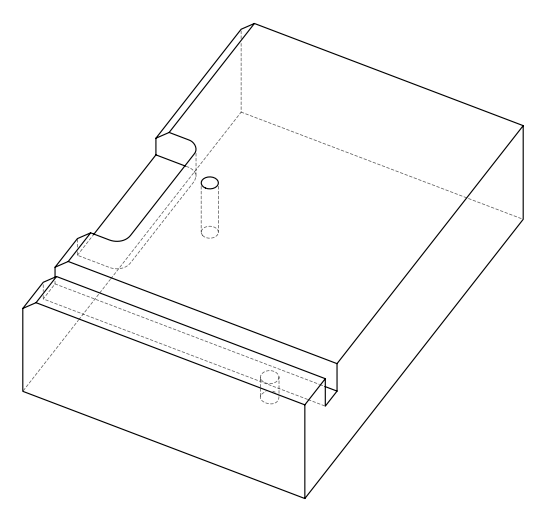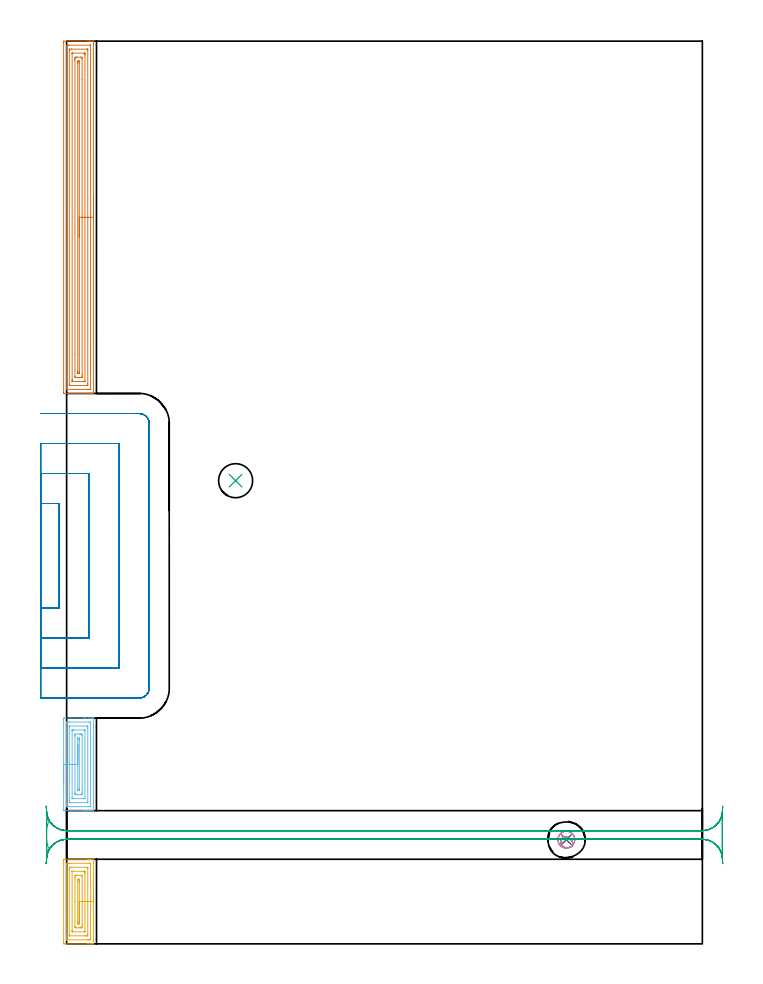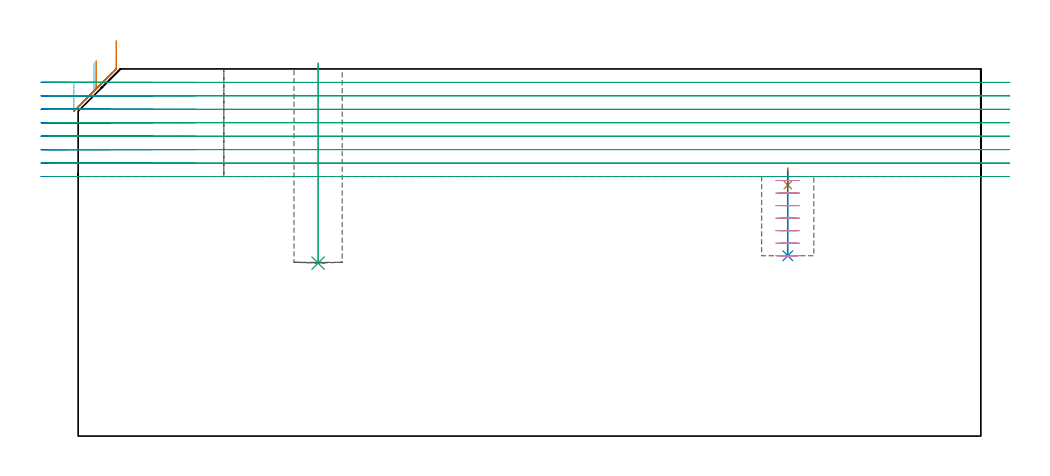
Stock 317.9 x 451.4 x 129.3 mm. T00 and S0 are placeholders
(PLAN: 9 operations, 5 tool changes, 46.9 min)
(1 SPOT_DRILL | STEP1POCKET | NXT0321_9005460120000 | 0.06 min | 4452 mm3)
(2 DRILL_BLIND_HOLE_INTO_CENTER | STEP1POCKET | NXT0301_128 | 0.13 min | 2839 mm3)
(3 INDEXABLE_INSERT_DRILL_BLIND_HOLE_FROM_SOLID | STEP1POCKET_1 | NXT0302_005 | 0.28 min | 15444 mm3)
(4 MILL_ROUGH_BLIND_HOLE_CONTOUR | STEP1POCKET | NXT0201_013 | Spiral | 1.31 min | 8761 mm3)
(5 AREA_MILL | FG_CHAMFER_SURFACE | UGT0205_001 | 2.25 min | 5494 mm3)
(6 AREA_MILL_1 | FG_CHAMFER_SURFACE_1 | UGT0205_001 | 2.44 min | 6736 mm3)
(7 AREA_MILL_2 | FG_CHAMFER_SURFACE_2 | UGT0205_001 | 8.67 min | 20350 mm3)
(8 MILL_SLOT | SLOT_PARTIAL_RECTANGULAR | UGT0201_094 | Follow Part, ap 5, ae 75% | 20.03 min | 310360 mm3)
(9 MILL_RECTANGULAR_SLOT | SLOT_RECTANGULAR | UGT0201_094 | Follow Part, ap 5, ae 75% | 11.69 min | 282537 mm3)
(TOOL NXT0321_9005460120000 | NC Spot Drill, 142deg, 12mm, Carbide, Uncoated | D12 PA142 FL30 Z2)
(TOOL NXT0301_128 | Carbide Drill 12mm [861.1-1200-036A1-GP GC34] | D12 PA150 FL37.4 Z2)
(TOOL NXT0302_005 | Index. Insert Drill 17mm [880-D1700L20-05] | D17 PA176 FL85 Z2)
(TOOL NXT0201_013 | ENDMILL 10mm | D10 FL30 Z4)
(TOOL UGT0205_001 | Chamfer Mill 20 x 3 x 45 deg. | D20 FL50 Z2)
(TOOL UGT0201_094 | End mill 20 mm | D20 FL38 Z4)
(OP 1 SPOT_DRILL)
G17 G21 G94 G90
T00 M6
G54
G17 G0 G90 X249.9 Y52.1 S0 M3
G43 Z139.3 H0
G94 G81 G98 Z88.4 F250. R94.4
G80
M5
M2
(OP 2 DRILL_BLIND_HOLE_INTO_CENTER)
G17 G21 G94 G90
T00 M6
G54
G17 G0 G90 X249.9 Y52.1 S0 M3
G43 Z139.3 H1
G94 G81 G98 Z63.5 F250. R93.4
G80
M5
M2
(OP 3 INDEXABLE_INSERT_DRILL_BLIND_HOLE_FROM_SOLID)
G17 G21 G94 G90
T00 M6
G54
G17 G0 G90 X84.5 Y231.6 S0 M3
G43 Z139.3 H1
G94 G81 G98 Z60.9 F250. R131.3
G80
M5
M2
(OP 4 MILL_ROUGH_BLIND_HOLE_CONTOUR)
G17 G21 G94 G90
T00 M6
G54
G17 G0 G90 X249.9 Y52.1 S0 M3
G43 Z139.3 H0
Z89.986
G94 G3 X250.216 Y53.332 R0.656 F250.
X248.06 Y53.112 R1.908
X247.795 Y49.154 R2.77
X252.15 Y48.554 R3.402
X253.446 Y54.35 R4.2
X252.15 Y48.554 R-4.2
X252.798 Y51.452 R2.1
X249.9 Y52.1 R2.1
G0 Z85.571
G3 X250.216 Y53.332 R0.656
X248.06 Y53.112 R1.908
X247.795 Y49.154 R2.77
X252.15 Y48.554 R3.402
X253.446 Y54.35 R4.2
X252.15 Y48.554 R-4.2
X252.798 Y51.452 R2.1
X249.9 Y52.1 R2.1
G0 Z81.157
G3 X250.216 Y53.332 R0.656
X248.06 Y53.112 R1.908
X247.795 Y49.154 R2.77
X252.15 Y48.554 R3.402
X253.446 Y54.35 R4.2
X252.15 Y48.554 R-4.2
X252.798 Y51.452 R2.1
X249.9 Y52.1 R2.1
G0 Z76.743
G3 X250.216 Y53.332 R0.656
X248.06 Y53.112 R1.908
X247.795 Y49.154 R2.77
X252.15 Y48.554 R3.402
X253.446 Y54.35 R4.2
X252.15 Y48.554 R-4.2
X252.798 Y51.452 R2.1
X249.9 Y52.1 R2.1
G0 Z72.329
G3 X250.216 Y53.332 R0.656
X248.06 Y53.112 R1.908
X247.795 Y49.154 R2.77
X252.15 Y48.554 R3.402
X253.446 Y54.35 R4.2
X252.15 Y48.554 R-4.2
X252.798 Y51.452 R2.1
X249.9 Y52.1 R2.1
G0 Z67.914
G3 X250.216 Y53.332 R0.656
X248.06 Y53.112 R1.908
X247.795 Y49.154 R2.77
X252.15 Y48.554 R3.402
X253.446 Y54.35 R4.2
X252.15 Y48.554 R-4.2
X252.798 Y51.452 R2.1
X249.9 Y52.1 R2.1
G0 Z63.5
G3 X250.216 Y53.332 R0.656
X248.06 Y53.112 R1.908
X247.795 Y49.154 R2.77
X252.15 Y48.554 R3.402
X253.446 Y54.35 R4.2
X252.15 Y48.554 R-4.2
X252.798 Y51.452 R2.1
X249.9 Y52.1 R2.1
G0 Z139.3
M5
M2
(OP 5 AREA_MILL)
G17 G21 G94 G90
T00 M6
G54
G17 G0 G90 X13.4 Y31.15 S1061 M3
G43 Z139.3 H0
G94 G1 Y31.112 Z138.428 F250.
Y30.998 Z137.563
Y30.809 Z136.712
Y30.547 Z135.88
Y30.213 Z135.074
Y29.81 Z134.3
Y29.342 Z133.564
Y28.81 Z132.872
Y28.221 Z132.229
Y27.578 Z131.639
Y26.886 Z131.108
Y26.15 Z130.64
Y25.376 Z130.237
Y24.57 Z129.903
Y23.738 Z129.641
Y22.887 Z129.452
Y22.022 Z129.338
Y21.15 Z129.3
Y0.166
X13.394 Y0.01 Z129.293
X13.09 Y0. Z128.989
X12.756 Z128.656
X12.103 Z127.998
X10.898 Z126.795
X10.345 Z126.239
X-0.806 Z115.091
X-1.082 Y0.001 Z114.815
X-1.292 Y0.004 Z114.605
X-1.492 Y0.01 Z114.405
X-1.496 Y0.192 Z114.402
X-1.499 Y0.612 Z114.401
Y41.688
X-1.496 Y42.108 Z114.402
X-1.492 Y42.29 Z114.406
X-1.082 Y42.295 Z114.815
X-0.48 Y42.3 Z115.418
X10.345 Z126.239
X10.898 Z126.795
X11.224 Z127.12
X11.777 Z127.673
X12.103 Z127.998
X13.09 Z128.99
X13.394 Y42.29 Z129.293
X13.4 Y42.134 Z129.3
Y21.15
X11.986 Z127.886
X11.985 Y2.518 Z127.885
X11.984 Y2.398 Z127.884
X11.979 Y2.021 Z127.879
X11.61 Y2.006 Z127.51
X11.224 Y2.002 Z127.124
X10.737 Y2. Z126.637
X10.345 Z126.245
X0.189 Z116.089
X-0.005 Y2.002 Z115.895
X-0.035 Y2.004 Z115.865
X-0.065 Y2.01 Z115.835
X-0.079 Y2.016 Z115.821
X-0.08 Y2.039 Z115.82
X-0.085 Y2.278 Z115.815
X-0.086 Y12.101 Z115.814
X-0.085 Y39.782 Z115.815
X-0.084 Y39.902 Z115.816
X-0.079 Y40.279 Z115.821
X0.29 Y40.294 Z116.19
X0.676 Y40.298 Z116.576
X1.163 Y40.3 Z117.063
X1.555 Z117.455
X11.711 Z127.611
X11.904 Y40.298 Z127.804
X11.935 Y40.296 Z127.835
X11.965 Y40.29 Z127.865
X11.979 Y40.284 Z127.879
X11.98 Y40.261 Z127.88
X11.985 Y40.022 Z127.885
X11.986 Y30.139 Z127.886
Y21.15
X10.572 Z126.472
X10.571 Y4.847 Z126.471
X10.569 Y4.184 Z126.469
X10.567 Y4.07 Z126.467
X10.565 Y4.02 Z126.465
X10.518 Y4.008 Z126.418
X10.345 Y4.004 Z126.245
X9.647 Y4. Z125.547
X9.466 Z125.366
X1.736 Z117.636
X1.555 Y4.003 Z117.455
X1.374 Y4.01 Z117.274
X1.335 Y4.015 Z117.235
X1.332 Y4.047 Z117.232
X1.33 Y4.107 Z117.23
X1.329 Y4.184 Z117.229
X1.328 Y4.414 Z117.228
X1.329 Y37.453 Z117.229
X1.331 Y38.116 Z117.231
X1.333 Y38.23 Z117.233
X1.335 Y38.28 Z117.235
X1.382 Y38.292 Z117.282
X1.555 Y38.296 Z117.455
X2.253 Y38.3 Z118.153
X2.434 Z118.334
X10.164 Z126.064
X10.345 Y38.297 Z126.245
X10.526 Y38.29 Z126.426
X10.565 Y38.285 Z126.465
X10.568 Y38.253 Z126.468
X10.57 Y38.193 Z126.47
X10.571 Y38.116 Z126.471
Y37.886
X10.572 Y21.15 Z126.472
X9.157 Z125.057
Y6.284
X9.155 Y6.091 Z125.055
X9.152 Y6.022 Z125.052
X9.15 Y6.01 Z125.05
X9.143 Y6.007 Z125.043
X9.118 Y6.003 Z125.018
X9.012 Y6.001 Z124.912
X3.283 Y6. Z119.183
X2.887 Y6.006 Z118.787
X2.789 Y6.01 Z118.689
X2.749 Y6.014 Z118.649
X2.747 Y6.046 Z118.647
X2.745 Y6.132 Z118.645
X2.743 Y6.549 Z118.643
Y6.863
Y36.016
X2.745 Y36.209 Z118.645
X2.748 Y36.278 Z118.648
X2.75 Y36.29 Z118.65
X2.757 Y36.293 Z118.657
X2.782 Y36.297 Z118.682
X2.888 Y36.299 Z118.788
X8.617 Y36.3 Z124.517
X9.013 Y36.294 Z124.913
X9.111 Y36.29 Z125.011
X9.151 Y36.286 Z125.051
X9.153 Y36.254 Z125.053
X9.155 Y36.168 Z125.055
X9.157 Y35.751 Z125.057
Y35.437
Y21.15
X7.743 Z123.643
Y9.542
X7.742 Y8.649 Z123.642
X7.741 Y8.615 Z123.641
X7.708 Y8.01 Z123.608
X7.464 Y8.003 Z123.364
X6.829 Y8. Z122.729
X6.589 Z122.489
X4.829 Y8.001 Z120.729
X4.192 Y8.01 Z120.092
X4.159 Y8.649 Z120.059
X4.158 Y8.683 Z120.058
X4.157 Y21.15 Z120.057
Y32.758
X4.158 Y33.651 Z120.058
X4.159 Y33.685 Z120.059
X4.192 Y34.29 Z120.092
X4.436 Y34.297 Z120.336
X5.071 Y34.3 Z120.971
X5.311 Z121.211
X7.071 Y34.299 Z122.971
X7.708 Y34.29 Z123.608
X7.741 Y33.651 Z123.641
X7.742 Y33.617 Z123.642
X7.743 Y21.15 Z123.643
X6.329 Z122.229
Y10.943
X6.326 Y10.435 Z122.226
X6.322 Y10.056 Z122.222
X6.318 Y10.01 Z122.218
X6.271 Y10.006 Z122.171
X6.164 Y10.002 Z122.064
X5.95 Y10. Z121.85
X5.807 Z121.707
X5.693 Y10.002 Z121.593
X5.618 Y10.006 Z121.518
X5.579 Y10.01 Z121.479
X5.578 Y10.051 Z121.478
X5.573 Y10.435 Z121.473
X5.571 Y10.819 Z121.471
Y11.328
Y31.357
X5.574 Y31.865 Z121.474
X5.578 Y32.244 Z121.478
X5.582 Y32.29 Z121.482
X5.629 Y32.294 Z121.529
X5.736 Y32.298 Z121.636
X5.95 Y32.3 Z121.85
X6.093 Z121.993
X6.207 Y32.298 Z122.107
X6.282 Y32.294 Z122.182
X6.321 Y32.29 Z122.221
X6.322 Y32.249 Z122.222
X6.327 Y31.865 Z122.227
X6.329 Y31.481 Z122.229
Y30.972
Y21.15
Y20.278 Z122.267
Y19.414 Z122.381
Y18.562 Z122.57
Y17.73 Z122.832
Y16.924 Z123.166
Y16.15 Z123.569
Y15.414 Z124.037
Y14.722 Z124.568
Y14.079 Z125.158
Y13.49 Z125.801
Y12.959 Z126.493
Y12.49 Z127.229
Y12.087 Z128.003
Y11.753 Z128.809
Y11.491 Z129.641
Y11.302 Z130.492
Y11.188 Z131.357
Y11.15 Z132.229
G0 Z139.3
M5
M2
(OP 6 AREA_MILL_1)
G17 G21 G94 G90
T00 M6
G54
G17 G0 G90 X-1.5 Y79.75 S1061 M3
G43 Z139.3 H0
Z124.4
G94 G1 Y79.788 Z123.528 F250.
Y79.902 Z122.664
Y80.091 Z121.812
Y80.353 Z120.98
Y80.687 Z120.174
Y81.09 Z119.4
Y81.558 Z118.664
Y82.09 Z117.972
Y82.679 Z117.329
Y83.322 Z116.74
Y84.014 Z116.208
Y84.75 Z115.74
Y85.524 Z115.337
Y86.33 Z115.003
Y87.162 Z114.741
Y88.014 Z114.552
Y88.878 Z114.438
Y89.75 Z114.4
Y111.904
X-1.499 Y112.37 Z114.401
X-1.494 Y112.786 Z114.403
X-1.491 Y112.891 Z114.405
X-1.082 Y112.9 Z114.814
X8.587 Z124.481
X9.295 Z125.193
X9.466 Z125.364
X11.224 Z127.121
X11.567 Z127.466
X12.64 Z128.538
X12.982 Z128.88
X13.239 Y112.899 Z129.137
X13.394 Y112.89 Z129.292
X13.4 Y112.814 Z129.3
Y66.686
X13.394 Y66.61 Z129.292
X13.237 Y66.6 Z129.135
X11.567 Z127.465
X10.345 Z126.242
X9.295 Z125.193
X8.587 Z124.481
X-1.293 Z114.603
X-1.439 Y66.603 Z114.457
X-1.492 Y66.61 Z114.405
X-1.498 Y66.663 Z114.398
X-1.5 Y67.13 Z114.4
Y89.75
X-0.086 Z115.814
X-0.085 Y110.477 Z115.815
Y110.596
X-0.081 Y110.788 Z115.819
X-0.079 Y110.875 Z115.821
X0.073 Y110.89 Z115.973
X0.377 Y110.898 Z116.277
X0.676 Y110.899 Z116.576
X1.253 Y110.9 Z117.153
X11.224 Z127.124
X11.804 Y110.898 Z127.704
X11.922 Y110.893 Z127.822
X11.971 Y110.89 Z127.871
X11.98 Y110.72 Z127.88
X11.983 Y110.596 Z127.883
X11.986 Y109.828 Z127.886
Y109.709
X11.985 Y69.023 Z127.885
X11.984 Y68.904 Z127.884
X11.981 Y68.712 Z127.881
X11.979 Y68.625 Z127.879
X11.827 Y68.61 Z127.727
X11.523 Y68.602 Z127.423
X11.224 Y68.601 Z127.124
X10.646 Y68.6 Z126.546
X0.676 Z116.576
X0.096 Y68.602 Z115.996
X-0.022 Y68.607 Z115.878
X-0.071 Y68.61 Z115.829
X-0.08 Y68.78 Z115.82
X-0.083 Y68.904 Z115.817
X-0.086 Y69.672 Z115.814
Y69.791
Y89.75
X1.328 Z117.228
X1.329 Y108.163 Z117.229
X1.331 Y108.822 Z117.231
X1.333 Y108.877 Z117.233
X1.334 Y108.885 Z117.234
X1.349 Y108.89 Z117.249
X1.4 Y108.896 Z117.3
X1.478 Y108.9 Z117.378
X10.268 Z126.168
X10.345 Y108.898 Z126.245
X10.423 Y108.896 Z126.323
X10.565 Y108.888 Z126.465
X10.566 Y108.822 Z126.466
X10.569 Y108.595 Z126.469
X10.571 Y107.935 Z126.471
Y107.706
Y71.337
X10.569 Y70.678 Z126.469
X10.567 Y70.623 Z126.467
X10.566 Y70.615 Z126.466
X10.551 Y70.61 Z126.451
X10.5 Y70.604 Z126.4
X10.422 Y70.6 Z126.322
X1.632 Z117.532
X1.555 Y70.602 Z117.455
X1.477 Y70.604 Z117.377
X1.335 Y70.612 Z117.235
X1.333 Y70.678 Z117.233
X1.33 Y70.905 Z117.23
X1.329 Y71.565 Z117.229
X1.328 Y71.794 Z117.228
Y89.75
X2.743 Z118.643
Y106.736
X2.745 Y106.818 Z118.645
X2.747 Y106.868 Z118.647
X2.749 Y106.888 Z118.649
X2.764 Y106.89 Z118.664
X2.947 Y106.895 Z118.847
X3.313 Y106.899 Z119.213
X3.459 Y106.9 Z119.359
X8.734 Z124.634
X8.993 Y106.897 Z124.893
X9.123 Y106.892 Z125.023
X9.15 Y106.89 Z125.05
X9.152 Y106.871 Z125.052
X9.154 Y106.833 Z125.054
X9.157 Y106.473 Z125.057
Y72.764
X9.155 Y72.682 Z125.055
X9.153 Y72.632 Z125.053
X9.151 Y72.612 Z125.051
X9.136 Y72.61 Z125.036
X8.953 Y72.605 Z124.853
X8.587 Y72.601 Z124.487
X8.441 Y72.6 Z124.341
X3.166 Z119.066
X2.907 Y72.603 Z118.807
X2.777 Y72.608 Z118.677
X2.75 Y72.61 Z118.65
X2.748 Y72.629 Z118.648
X2.746 Y72.667 Z118.646
X2.743 Y73.027 Z118.643
Y89.75
X4.157 Z120.057
Y103.499
X4.158 Y104.386 Z120.058
X4.159 Y104.42 Z120.059
X4.192 Y104.89 Z120.092
X4.564 Y104.898 Z120.464
X6.32 Y104.9 Z122.22
X6.829 Z122.729
X7.201 Y104.899 Z123.101
X7.708 Y104.89 Z123.608
X7.741 Y104.386 Z123.641
X7.742 Y104.352 Z123.642
X7.743 Y76.001 Z123.643
X7.742 Y75.114 Z123.642
X7.741 Y75.08 Z123.641
X7.708 Y74.61 Z123.608
X7.336 Y74.602 Z123.236
X5.58 Y74.6 Z121.48
X5.071 Z120.971
X4.699 Y74.602 Z120.599
X4.192 Y74.61 Z120.092
X4.159 Y75.114 Z120.059
X4.158 Y75.148 Z120.058
X4.157 Y89.75 Z120.057
X5.571 Z121.471
Y102.107
X5.573 Y102.612 Z121.473
X5.576 Y102.803 Z121.476
X5.578 Y102.889 Z121.478
X5.67 Y102.895 Z121.57
X5.95 Y102.896 Z121.85
X6.235 Y102.892 Z122.135
X6.311 Y102.89 Z122.211
X6.322 Y102.84 Z122.222
X6.325 Y102.74 Z122.225
X6.327 Y102.612 Z122.227
X6.329 Y102.23 Z122.229
Y101.725
Y77.393
X6.326 Y76.888 Z122.226
X6.324 Y76.697 Z122.224
X6.322 Y76.611 Z122.222
X6.23 Y76.605 Z122.13
X5.95 Y76.604 Z121.85
X5.665 Y76.608 Z121.565
X5.589 Y76.61 Z121.489
X5.578 Y76.66 Z121.478
X5.575 Y76.76 Z121.475
X5.573 Y76.888 Z121.473
X5.571 Y77.27 Z121.471
Y77.775
Y89.75
Y90.622 Z121.509
Y91.486 Z121.623
Y92.338 Z121.812
Y93.17 Z122.074
Y93.976 Z122.408
Y94.75 Z122.811
Y95.486 Z123.28
Y96.178 Z123.811
Y96.821 Z124.4
Y97.41 Z125.043
Y97.942 Z125.735
Y98.41 Z126.471
Y98.813 Z127.245
Y99.147 Z128.051
Y99.409 Z128.883
Y99.598 Z129.735
Y99.712 Z130.6
Y99.75 Z131.471
G0 Z139.3
M5
M2
(OP 7 AREA_MILL_2)
G17 G21 G94 G90
T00 M6
G54
G17 G0 G90 X13.4 Y373.3 S1061 M3
G43 Z139.3 H0
G94 G1 Y373.262 Z138.428 F250.
Y373.148 Z137.563
Y372.959 Z136.712
Y372.697 Z135.88
Y372.363 Z135.074
Y371.96 Z134.3
Y371.491 Z133.564
Y370.96 Z132.872
Y370.371 Z132.229
Y369.728 Z131.64
Y369.036 Z131.108
Y368.3 Z130.64
Y367.526 Z130.237
Y366.72 Z129.903
Y365.888 Z129.641
Y365.036 Z129.452
Y364.172 Z129.338
Y363.3 Z129.3
Y275.363
X13.394 Y275.21 Z129.293
X13.094 Y275.2 Z128.994
X12.747 Z128.646
X12.103 Z127.998
X10.903 Z126.799
X10.345 Z126.239
X-0.804 Z115.094
X-1.082 Y275.201 Z114.815
X-1.292 Y275.204 Z114.605
X-1.492 Y275.21 Z114.405
X-1.496 Y275.39 Z114.403
X-1.499 Y275.81 Z114.401
X-1.5 Y276.234 Z114.4
Y450.79
X-1.495 Y451.264 Z114.403
X-1.492 Y451.39 Z114.406
X-1.361 Y451.4 Z114.536
X10.345 Z126.239
X10.903 Z126.799
X11.224 Z127.12
X11.782 Z127.678
X12.103 Z127.998
X13.095 Y451.399 Z128.995
X13.394 Y451.39 Z129.293
X13.4 Y451.237 Z129.3
Y363.3
X11.986 Z127.886
X11.985 Y277.715 Z127.885
X11.984 Y277.595 Z127.884
X11.979 Y277.218 Z127.879
X11.608 Y277.205 Z127.508
X11.224 Y277.202 Z127.124
X10.734 Y277.2 Z126.634
X0.186 Z116.086
X-0.005 Y277.201 Z115.895
X-0.035 Y277.204 Z115.865
X-0.065 Y277.21 Z115.835
X-0.079 Y277.215 Z115.821
X-0.08 Y277.238 Z115.82
X-0.085 Y277.475 Z115.815
X-0.086 Y283.669 Z115.814
X-0.085 Y448.885 Z115.815
X-0.084 Y449.005 Z115.816
X-0.079 Y449.382 Z115.821
X0.292 Y449.395 Z116.192
X0.676 Y449.398 Z116.576
X1.166 Y449.4 Z117.066
X11.714 Z127.614
X11.905 Y449.398 Z127.805
X11.935 Y449.396 Z127.835
X11.965 Y449.39 Z127.865
X11.979 Y449.385 Z127.879
X11.98 Y449.362 Z127.88
X11.985 Y449.125 Z127.885
X11.986 Y442.923 Z127.886
Y363.3
X10.572 Z126.472
X10.571 Y280.044 Z126.471
X10.569 Y279.381 Z126.469
X10.567 Y279.266 Z126.467
X10.565 Y279.217 Z126.465
X10.515 Y279.208 Z126.415
X10.345 Y279.204 Z126.245
X9.644 Y279.2 Z125.544
X9.466 Z125.366
X1.732 Y279.201 Z117.632
X1.555 Y279.203 Z117.455
X1.377 Y279.209 Z117.277
X1.335 Y279.212 Z117.235
X1.333 Y279.244 Z117.233
X1.33 Y279.304 Z117.23
X1.329 Y279.381 Z117.229
X1.328 Y279.611 Z117.228
X1.329 Y446.556 Z117.229
X1.331 Y447.219 Z117.231
X1.333 Y447.334 Z117.233
X1.335 Y447.383 Z117.235
X1.385 Y447.392 Z117.285
X1.555 Y447.396 Z117.455
X2.256 Y447.4 Z118.156
X2.434 Z118.334
X10.168 Y447.399 Z126.068
X10.345 Y447.397 Z126.245
X10.523 Y447.391 Z126.423
X10.565 Y447.388 Z126.465
X10.567 Y447.356 Z126.467
X10.57 Y447.296 Z126.47
X10.571 Y447.219 Z126.471
Y446.989
X10.572 Y363.3 Z126.472
X9.157 Z125.057
Y281.481
X9.155 Y281.287 Z125.055
X9.151 Y281.219 Z125.051
X9.149 Y281.21 Z125.049
X9.141 Y281.206 Z125.041
X9.116 Y281.203 Z125.016
X9.01 Y281.201 Z124.91
X3.28 Y281.2 Z119.18
X2.889 Y281.204 Z118.789
X2.791 Y281.207 Z118.691
X2.749 Y281.211 Z118.649
X2.747 Y281.243 Z118.647
X2.745 Y281.33 Z118.645
X2.743 Y281.745 Z118.643
Y282.059
Y445.119
X2.745 Y445.313 Z118.645
X2.749 Y445.381 Z118.649
X2.751 Y445.39 Z118.651
X2.759 Y445.394 Z118.659
X2.784 Y445.397 Z118.684
X2.89 Y445.399 Z118.79
X8.62 Y445.4 Z124.52
X9.011 Y445.396 Z124.911
X9.109 Y445.392 Z125.009
X9.151 Y445.389 Z125.051
X9.152 Y445.357 Z125.052
X9.155 Y445.27 Z125.055
X9.157 Y444.855 Z125.057
Y444.541
Y363.3
X7.743 Z123.643
Y284.737
X7.742 Y283.845 Z123.642
X7.741 Y283.811 Z123.641
X7.708 Y283.21 Z123.608
X7.46 Y283.203 Z123.36
X6.829 Y283.2 Z122.729
X6.585 Z122.485
X4.825 Y283.201 Z120.725
X4.192 Y283.21 Z120.092
X4.159 Y283.845 Z120.059
X4.158 Y283.879 Z120.058
X4.157 Y294.558 Z120.057
Y441.863
X4.158 Y442.755 Z120.058
X4.159 Y442.789 Z120.059
X4.192 Y443.39 Z120.092
X4.44 Y443.397 Z120.34
X5.071 Y443.4 Z120.971
X5.315 Z121.215
X7.075 Y443.399 Z122.975
X7.708 Y443.39 Z123.608
X7.741 Y442.755 Z123.641
X7.742 Y442.721 Z123.642
X7.743 Y432.042 Z123.643
Y363.3
X6.329 Z122.229
Y286.138
X6.327 Y285.63 Z122.227
X6.323 Y285.251 Z122.223
X6.315 Y285.21 Z122.215
X6.267 Y285.205 Z122.167
X6.162 Y285.202 Z122.062
X5.95 Y285.2 Z121.85
X5.809 Z121.709
X5.696 Y285.201 Z121.596
X5.621 Y285.205 Z121.521
X5.582 Y285.21 Z121.482
X5.578 Y285.247 Z121.478
X5.573 Y285.63 Z121.473
X5.571 Y286.015 Z121.471
Y440.462
X5.573 Y440.97 Z121.473
X5.577 Y441.348 Z121.477
X5.585 Y441.39 Z121.485
X5.633 Y441.395 Z121.533
X5.738 Y441.398 Z121.638
X5.95 Y441.4 Z121.85
X6.091 Z121.991
X6.204 Y441.399 Z122.104
X6.279 Y441.395 Z122.179
X6.318 Y441.39 Z122.218
X6.322 Y441.353 Z122.222
X6.327 Y440.97 Z122.227
X6.329 Y440.585 Z122.229
Y363.3
Y362.428 Z122.267
Y361.563 Z122.381
Y360.712 Z122.57
Y359.88 Z122.832
Y359.074 Z123.166
Y358.3 Z123.569
Y357.564 Z124.037
Y356.872 Z124.568
Y356.229 Z125.158
Y355.64 Z125.801
Y355.108 Z126.493
Y354.64 Z127.229
Y354.237 Z128.003
Y353.903 Z128.809
Y353.641 Z129.641
Y353.452 Z130.492
Y353.338 Z131.357
Y353.3 Z132.229
G0 Z139.3
M5
M2
(OP 8 MILL_SLOT)
G17 G21 G94 G90
T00 M6
G54
G17 G0 G90 X-13. Y167.9 S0 M3
G43 Z139.3 H0
Z124.562
G94 G1 X-10. F250.
X-3.7 F500.
Y220.2
X-10.
X-13. F250.
Y152.9
X-10.
X11.3 F500.
Y235.2
X-10.
X-13. F250.
Y137.9
X-10.
X26.3 F500.
Y250.2
X-10.
X-13. F250.
Y122.9
X-10.
X36.3 F500.
G3 X41.3 Y127.9 R5.
G1 Y260.2
G3 X36.3 Y265.2 R5.
G1 X-10.
X-13. F250.
G0 Y167.9 Z119.825
G1 X-10.
X-3.7 F500.
Y220.2
X-10.
X-13. F250.
Y152.9
X-10.
X11.3 F500.
Y235.2
X-10.
X-13. F250.
Y137.9
X-10.
X26.3 F500.
Y250.2
X-10.
X-13. F250.
Y122.9
X-10.
X36.3 F500.
G3 X41.3 Y127.9 R5.
G1 Y260.2
G3 X36.3 Y265.2 R5.
G1 X-10.
X-13. F250.
G0 Y167.9 Z115.087
G1 X-10.
X-3.7 F500.
Y220.2
X-10.
X-13. F250.
Y152.9
X-10.
X11.3 F500.
Y235.2
X-10.
X-13. F250.
Y137.9
X-10.
X26.3 F500.
Y250.2
X-10.
X-13. F250.
Y122.9
X-10.
X36.3 F500.
G3 X41.3 Y127.9 R5.
G1 Y260.2
G3 X36.3 Y265.2 R5.
G1 X-10.
X-13. F250.
G0 Y167.9 Z110.35
G1 X-10.
X-3.7 F500.
Y220.2
X-10.
X-13. F250.
Y152.9
X-10.
X11.3 F500.
Y235.2
X-10.
X-13. F250.
Y137.9
X-10.
X26.3 F500.
Y250.2
X-10.
X-13. F250.
Y122.9
X-10.
X36.3 F500.
G3 X41.3 Y127.9 R5.
G1 Y260.2
G3 X36.3 Y265.2 R5.
G1 X-10.
X-13. F250.
G0 Y167.9 Z105.612
G1 X-10.
X-3.7 F500.
Y220.2
X-10.
X-13. F250.
Y152.9
X-10.
X11.3 F500.
Y235.2
X-10.
X-13. F250.
Y137.9
X-10.
X26.3 F500.
Y250.2
X-10.
X-13. F250.
Y122.9
X-10.
X36.3 F500.
G3 X41.3 Y127.9 R5.
G1 Y260.2
G3 X36.3 Y265.2 R5.
G1 X-10.
X-13. F250.
G0 Y167.9 Z100.875
G1 X-10.
X-3.7 F500.
Y220.2
X-10.
X-13. F250.
Y152.9
X-10.
X11.3 F500.
Y235.2
X-10.
X-13. F250.
Y137.9
X-10.
X26.3 F500.
Y250.2
X-10.
X-13. F250.
Y122.9
X-10.
X36.3 F500.
G3 X41.3 Y127.9 R5.
G1 Y260.2
G3 X36.3 Y265.2 R5.
G1 X-10.
X-13. F250.
G0 Y167.9 Z96.137
G1 X-10.
X-3.7 F500.
Y220.2
X-10.
X-13. F250.
Y152.9
X-10.
X11.3 F500.
Y235.2
X-10.
X-13. F250.
Y137.9
X-10.
X26.3 F500.
Y250.2
X-10.
X-13. F250.
Y122.9
X-10.
X36.3 F500.
G3 X41.3 Y127.9 R5.
G1 Y260.2
G3 X36.3 Y265.2 R5.
G1 X-10.
X-13. F250.
G0 Y167.9 Z91.4
G1 X-10.
X-3.7 F500.
Y220.2
X-10.
X-13. F250.
Y152.9
X-10.
X11.3 F500.
Y235.2
X-10.
X-13. F250.
Y137.9
X-10.
X26.3 F500.
Y250.2
X-10.
X-13. F250.
Y122.9
X-10.
X36.3 F500.
G3 X41.3 Y127.9 R5.
G1 Y260.2
G3 X36.3 Y265.2 R5.
G1 X-10.
X-13. F250.
G0 Z139.3
M5
M2
(OP 9 MILL_RECTANGULAR_SLOT)
G17 G21 G94 G90
T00 M6
G54
G17 G0 G90 X328.102 Y68.817 S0 M3
G43 Z139.3 H0
Z124.562
G94 G1 X327.87 Y65.826 F250.
G2 X317.9 Y56.6 R10. F500.
G1 X0.
G2 X-8.66 Y61.6 R10.
G3 X-10. Y56.581 R10.
G1 Y52.312
G3 X-9.991 Y51.899 R10.
X-8.66 Y47.3 R10.
G2 X0. Y52.3 R10.
G1 X317.9
G2 X327.87 Y43.074 R10.
G1 X328.102 Y40.083 F250.
G0 Y68.817 Z119.825
G1 X327.87 Y65.826
G2 X317.9 Y56.6 R10. F500.
G1 X0.
G2 X-9.392 Y63.165 R10.
G1 X-9.42 Y63.176
G3 X-10. Y59.819 R10.
G1 Y49.048
G3 X-9.426 Y45.708 R10.
G1 X-9.398 Y45.718
G2 X0. Y52.3 R10.
G1 X317.9
G2 X327.87 Y43.074 R10.
G1 X328.102 Y40.083 F250.
G0 Y68.817 Z115.087
G1 X327.87 Y65.826
G2 X317.9 Y56.6 R10. F500.
G1 X0.
G2 X-9.948 Y65.579 R10.
G1 X-9.978 Y65.581
G3 X-10. Y64.914 R10.
G1 Y43.982
G3 X-9.978 Y43.317 R10.
G1 X-9.948 Y43.319
G2 X0. Y52.3 R10.
G1 X317.9
G2 X327.87 Y43.074 R10.
G1 X328.102 Y40.083 F250.
G0 Z139.3
X-10.202
Z110.35
G1 X-9.97 Y43.074
G2 X0. Y52.3 R10. F500.
G1 X317.9
G2 X327.87 Y43.074 R10.
G1 X327.9
Y65.826
X327.87
G2 X317.9 Y56.6 R10.
G1 X0.
G2 X-9.97 Y65.826 R10.
G1 X-10.202 Y68.817 F250.
G0 Y40.083 Z105.612
G1 X-9.97 Y43.074
G2 X0. Y52.3 R10. F500.
G1 X317.9
G2 X327.87 Y43.074 R10.
G1 X327.9
Y65.826
X327.87
G2 X317.9 Y56.6 R10.
G1 X0.
G2 X-9.97 Y65.826 R10.
G1 X-10.202 Y68.817 F250.
G0 Y40.083 Z100.875
G1 X-9.97 Y43.074
G2 X0. Y52.3 R10. F500.
G1 X317.9
G2 X327.87 Y43.074 R10.
G1 X327.9
Y65.826
X327.87
G2 X317.9 Y56.6 R10.
G1 X0.
G2 X-9.97 Y65.826 R10.
G1 X-10.202 Y68.817 F250.
G0 Y40.083 Z96.137
G1 X-9.97 Y43.074
G2 X0. Y52.3 R10. F500.
G1 X317.9
G2 X327.87 Y43.074 R10.
G1 X327.9
Y65.826
X327.87
G2 X317.9 Y56.6 R10.
G1 X0.
G2 X-9.97 Y65.826 R10.
G1 X-10.202 Y68.817 F250.
G0 Y40.083 Z91.4
G1 X-9.97 Y43.074
G2 X0. Y52.3 R10. F500.
G1 X317.9
G2 X327.87 Y43.074 R10.
G1 X327.9
Y65.826
X327.87
G2 X317.9 Y56.6 R10.
G1 X0.
G2 X-9.97 Y65.826 R10.
G1 X-10.202 Y68.817 F250.
G0 Z139.3
M5
M2
